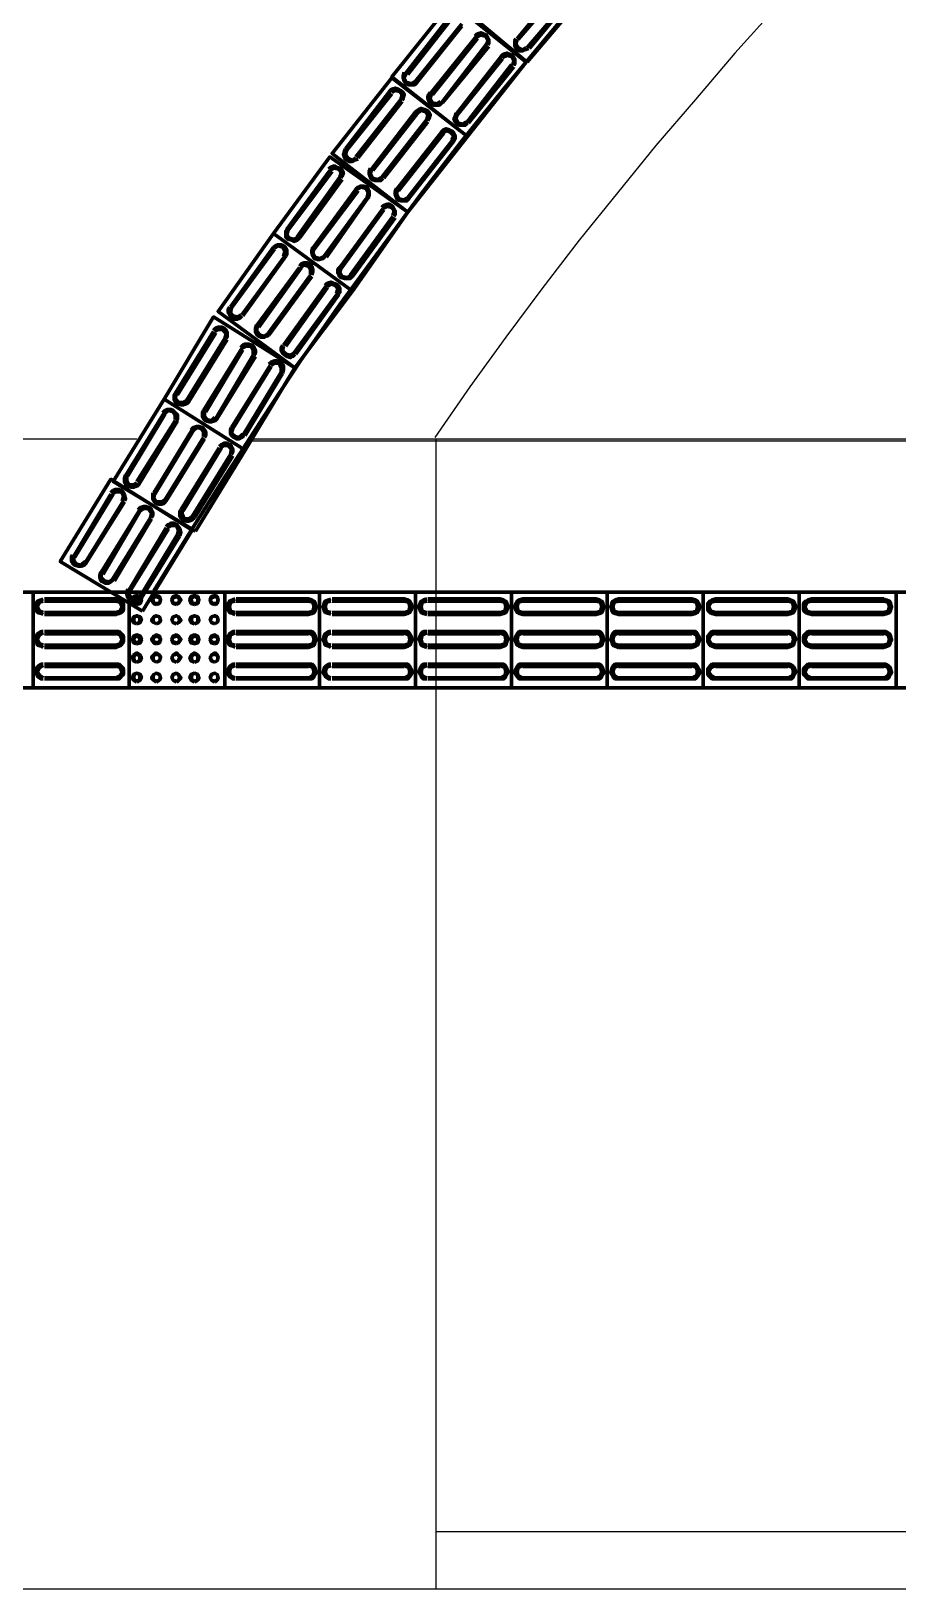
# Model space of a CAD drawing. Header units: millimetres. Extents: x 2273 to 2522, y 1034 to 1187.
# Drawn here: x 2279.082 to 2281.342, y 1102.912 to 1106.975 of the extents above; entities that cross this region are included whole.
import ezdxf

# ---------------------------------------------------------------- set-up
doc = ezdxf.new("R2010")
doc.units = ezdxf.units.MM
doc.layers.add('LAYER8', color=8, linetype='Continuous')
doc.layers.add('PAREDES', color=4, linetype='Continuous', lineweight=100)

# ---------------------------------------------------------------- blocks, each defined once
blk = doc.blocks.new('VBCX')
at = {"layer": 'PAREDES', "color": 160, "linetype": 'Continuous'}
for points in [[(66.5034, 142.1745), (66.5005, 142.1686), (66.5005, 142.1598), (66.5034, 142.1539), (66.5093, 142.148), (66.5181, 142.1451), (66.527, 142.1451), (66.5328, 142.148), (66.5387, 142.1539)], [(66.5064, 142.1716), (66.5064, 142.1598), (66.5123, 142.151), (66.524, 142.148), (66.5358, 142.1569)], [(66.577, 142.1304), (66.574, 142.1216), (66.574, 142.1157), (66.577, 142.1069), (66.5828, 142.1039), (66.5887, 142.101), (66.5975, 142.101), (66.6034, 142.1039), (66.6093, 142.1098)], [(66.5799, 142.1275), (66.577, 142.1157), (66.5858, 142.1069), (66.5975, 142.1039), (66.6064, 142.1098)], [(66.4005, 141.8275), (66.1475, 141.8275), (66.1475, 142.0775), (66.4005, 142.0775), (66.4005, 141.8275)], [(66.6505, 141.8275), (66.4005, 141.8275), (66.4005, 142.0775), (66.6505, 142.0775), (66.6505, 141.8275)], [(66.427, 142.0598), (66.4211, 142.0569), (66.4123, 142.0539), (66.4093, 142.048), (66.4064, 142.0392), (66.4093, 142.0304), (66.4123, 142.0245), (66.4211, 142.0216), (66.427, 142.0186)], [(66.427, 142.0539), (66.4181, 142.051), (66.4123, 142.0392), (66.4181, 142.0275), (66.427, 142.0245)], [(66.4299, 142.0598), (66.6181, 142.0598)], [(66.4299, 142.0539), (66.6181, 142.0539)], [(66.6152, 142.0186), (66.624, 142.0216), (66.6299, 142.0245), (66.6358, 142.0304), (66.6358, 142.0392), (66.6358, 142.048), (66.6299, 142.0539), (66.624, 142.0569), (66.6152, 142.0598)], [(66.6152, 142.0245), (66.627, 142.0275), (66.6328, 142.0392), (66.627, 142.051), (66.6152, 142.0539)], [(66.6475, 142.0863), (66.6446, 142.0775), (66.6446, 142.0716), (66.6475, 142.0627), (66.6534, 142.0569), (66.6623, 142.0539), (66.6711, 142.0569), (66.677, 142.0598), (66.6828, 142.0657)], [(66.6505, 142.0833), (66.6505, 142.0716), (66.6564, 142.0627), (66.6681, 142.0598), (66.6799, 142.0657)], [(67.1475, 141.8275), (66.9005, 141.8275), (66.9005, 142.0775), (67.1475, 142.0775), (67.1475, 141.8275)], [(66.927, 142.0598), (66.9211, 142.0569), (66.9123, 142.0539), (66.9093, 142.048), (66.9064, 142.0392), (66.9093, 142.0304), (66.9123, 142.0245), (66.9211, 142.0216), (66.927, 142.0186)], [(66.927, 142.0539), (66.9152, 142.051), (66.9123, 142.0392), (66.9152, 142.0275), (66.927, 142.0245)], [(66.9299, 142.0598), (67.1181, 142.0598)], [(66.9299, 142.0539), (67.1181, 142.0539)], [(67.1181, 142.0186), (67.127, 142.0216), (67.1328, 142.0245), (67.1358, 142.0304), (67.1387, 142.0392), (67.1358, 142.048), (67.1328, 142.0539), (67.127, 142.0569), (67.1181, 142.0598)], [(67.1181, 142.0245), (67.1299, 142.0275), (67.1328, 142.0392), (67.1299, 142.051), (67.1181, 142.0539)], [(67.3975, 141.8275), (67.1475, 141.8275), (67.1475, 142.0775), (67.3975, 142.0775), (67.3975, 141.8275)], [(67.177, 142.0598), (67.1711, 142.0569), (67.1623, 142.0539), (67.1593, 142.048), (67.1564, 142.0392), (67.1593, 142.0304), (67.1623, 142.0245), (67.1711, 142.0216), (67.177, 142.0186)], [(67.177, 142.0539), (67.1652, 142.051), (67.1623, 142.0392), (67.1652, 142.0275), (67.177, 142.0245)], [(67.1799, 142.0598), (67.3681, 142.0598)], [(67.1799, 142.0539), (67.3681, 142.0539)], [(67.3681, 142.0186), (67.377, 142.0216), (67.3828, 142.0245), (67.3858, 142.0304), (67.3887, 142.0392), (67.3858, 142.048), (67.3828, 142.0539), (67.377, 142.0569), (67.3681, 142.0598)], [(67.3681, 142.0245), (67.3799, 142.0275), (67.3828, 142.0392), (67.3799, 142.051), (67.3681, 142.0539)], [(67.6475, 141.8275), (67.3975, 141.8275), (67.3975, 142.0775), (67.6475, 142.0775), (67.6475, 141.8275)], [(67.427, 142.0598), (67.4181, 142.0569), (67.4123, 142.0539), (67.4093, 142.048), (67.4064, 142.0392), (67.4093, 142.0304), (67.4123, 142.0245), (67.4181, 142.0216), (67.427, 142.0186)], [(67.427, 142.0539), (67.4152, 142.051), (67.4123, 142.0392), (67.4152, 142.0275), (67.427, 142.0245)], [(67.4299, 142.0598), (67.6181, 142.0598)], [(67.4299, 142.0539), (67.6181, 142.0539)], [(67.6181, 142.0186), (67.627, 142.0216), (67.6328, 142.0245), (67.6358, 142.0304), (67.6387, 142.0392), (67.6358, 142.048), (67.6328, 142.0539), (67.627, 142.0569), (67.6181, 142.0598)], [(67.6181, 142.0245), (67.6299, 142.0275), (67.6328, 142.0392), (67.6299, 142.051), (67.6181, 142.0539)], [(67.8975, 141.8275), (67.6475, 141.8275), (67.6475, 142.0775), (67.8975, 142.0775), (67.8975, 141.8275)], [(67.677, 142.0598), (67.6681, 142.0569), (67.6623, 142.0539), (67.6593, 142.048), (67.6564, 142.0392), (67.6593, 142.0304), (67.6623, 142.0245), (67.6681, 142.0216), (67.677, 142.0186)], [(67.677, 142.0539), (67.6652, 142.051), (67.6623, 142.0392), (67.6652, 142.0275), (67.677, 142.0245)], [(67.677, 142.0598), (67.8681, 142.0598)], [(67.677, 142.0539), (67.8681, 142.0539)], [(67.8681, 142.0186), (67.877, 142.0216), (67.8828, 142.0245), (67.8858, 142.0304), (67.8887, 142.0392), (67.8858, 142.048), (67.8828, 142.0539), (67.877, 142.0569), (67.8681, 142.0598)], [(67.8681, 142.0245), (67.8799, 142.0275), (67.8828, 142.0392), (67.8799, 142.051), (67.8681, 142.0539)], [(68.1475, 141.8275), (67.8975, 141.8275), (67.8975, 142.0775), (68.1475, 142.0775), (68.1475, 141.8275)], [(67.927, 142.0598), (67.9181, 142.0569), (67.9123, 142.0539), (67.9093, 142.048), (67.9064, 142.0392), (67.9093, 142.0304), (67.9123, 142.0245), (67.9181, 142.0216), (67.927, 142.0186)], [(67.927, 142.0539), (67.9152, 142.051), (67.9123, 142.0392), (67.9152, 142.0275), (67.927, 142.0245)], [(67.927, 142.0598), (68.1181, 142.0598)], [(67.927, 142.0539), (68.1181, 142.0539)], [(68.1181, 142.0186), (68.127, 142.0216), (68.1328, 142.0245), (68.1358, 142.0304), (68.1387, 142.0392), (68.1358, 142.048), (68.1328, 142.0539), (68.127, 142.0569), (68.1181, 142.0598)], [(68.1181, 142.0245), (68.1299, 142.0275), (68.1328, 142.0392), (68.1299, 142.051), (68.1181, 142.0539)], [(68.3975, 141.8275), (68.1475, 141.8275), (68.1475, 142.0775), (68.3975, 142.0775), (68.3975, 141.8275)], [(68.1799, 142.0598), (68.1711, 142.0569), (68.1652, 142.0539), (68.1593, 142.048), (68.1593, 142.0392), (68.1593, 142.0304), (68.1652, 142.0245), (68.1711, 142.0216), (68.1799, 142.0186)], [(68.1799, 142.0539), (68.1681, 142.051), (68.1623, 142.0392), (68.1681, 142.0275), (68.1799, 142.0245)], [(68.1799, 142.0598), (68.3681, 142.0598)], [(68.1799, 142.0539), (68.3681, 142.0539)], [(68.3681, 142.0186), (68.377, 142.0216), (68.3828, 142.0245), (68.3858, 142.0304), (68.3887, 142.0392), (68.3858, 142.048), (68.3828, 142.0539), (68.374, 142.0569), (68.3681, 142.0598)], [(68.3681, 142.0245), (68.3799, 142.0275), (68.3828, 142.0392), (68.3799, 142.051), (68.3681, 142.0539)], [(68.6505, 141.8275), (68.3975, 141.8275), (68.3975, 142.0775), (68.6505, 142.0775), (68.6505, 141.8275)], [(68.4299, 142.0598), (68.4211, 142.0569), (68.4152, 142.0539), (68.4093, 142.048), (68.4093, 142.0392), (68.4093, 142.0304), (68.4152, 142.0245), (68.4211, 142.0216), (68.4299, 142.0186)], [(68.4299, 142.0539), (68.4181, 142.051), (68.4123, 142.0392), (68.4181, 142.0275), (68.4299, 142.0245)], [(68.4299, 142.0598), (68.6181, 142.0598)], [(68.4299, 142.0539), (68.6181, 142.0539)], [(68.6181, 142.0186), (68.627, 142.0216), (68.6328, 142.0245), (68.6358, 142.0304), (68.6387, 142.0392), (68.6358, 142.048), (68.6328, 142.0539), (68.624, 142.0569), (68.6181, 142.0598)], [(68.6181, 142.0245), (68.6299, 142.0275), (68.6328, 142.0392), (68.6299, 142.051), (68.6181, 142.0539)], [(68.9005, 141.8275), (68.6505, 141.8275), (68.6505, 142.0775), (68.9005, 142.0775), (68.9005, 141.8275)], [(66.6181, 142.0245), (66.4299, 142.0245)], [(66.6181, 142.0186), (66.4299, 142.0186)], [(67.1181, 142.0245), (66.9299, 142.0245)], [(67.1181, 142.0186), (66.9299, 142.0186)], [(67.3681, 142.0245), (67.1799, 142.0245)], [(67.3681, 142.0186), (67.1799, 142.0186)], [(67.6181, 142.0245), (67.4299, 142.0245)], [(67.6181, 142.0186), (67.4299, 142.0186)], [(67.8681, 142.0245), (67.677, 142.0245)], [(67.8681, 142.0186), (67.677, 142.0186)], [(68.1181, 142.0245), (67.927, 142.0245)], [(68.1181, 142.0186), (67.927, 142.0186)], [(68.3681, 142.0245), (68.1799, 142.0245)], [(68.3681, 142.0186), (68.1799, 142.0186)], [(68.6181, 142.0245), (68.4299, 142.0245)], [(68.6181, 142.0186), (68.4299, 142.0186)], [(66.427, 141.9745), (66.4211, 141.9745), (66.4123, 141.9686), (66.4093, 141.9627), (66.4064, 141.9539), (66.4093, 141.948), (66.4123, 141.9392), (66.4211, 141.9363), (66.427, 141.9333)], [(66.427, 141.9716), (66.4181, 141.9657), (66.4123, 141.9539), (66.4181, 141.9422), (66.427, 141.9392)], [(66.4299, 141.9745), (66.6181, 141.9745)], [(66.6152, 141.9333), (66.624, 141.9363), (66.6299, 141.9392), (66.6358, 141.948), (66.6358, 141.9539), (66.6358, 141.9627), (66.6299, 141.9686), (66.624, 141.9745), (66.6152, 141.9745)], [(66.6152, 141.9392), (66.627, 141.9422), (66.6328, 141.9539), (66.627, 141.9657), (66.6152, 141.9716)], [(66.927, 141.9745), (66.9211, 141.9745), (66.9123, 141.9686), (66.9093, 141.9627), (66.9064, 141.9539), (66.9093, 141.948), (66.9123, 141.9392), (66.9211, 141.9363), (66.927, 141.9333)], [(66.927, 141.9716), (66.9152, 141.9657), (66.9123, 141.9539), (66.9152, 141.9422), (66.927, 141.9392)], [(66.9299, 141.9745), (67.1181, 141.9745)], [(67.1181, 141.9333), (67.127, 141.9363), (67.1328, 141.9392), (67.1358, 141.948), (67.1387, 141.9539), (67.1358, 141.9627), (67.1328, 141.9686), (67.127, 141.9745), (67.1181, 141.9745)], [(67.1181, 141.9392), (67.1299, 141.9422), (67.1328, 141.9539), (67.1299, 141.9657), (67.1181, 141.9716)], [(67.177, 141.9745), (67.1711, 141.9745), (67.1623, 141.9686), (67.1593, 141.9627), (67.1564, 141.9539), (67.1593, 141.948), (67.1623, 141.9392), (67.1711, 141.9363), (67.177, 141.9333)], [(67.177, 141.9716), (67.1652, 141.9657), (67.1623, 141.9539), (67.1652, 141.9422), (67.177, 141.9392)], [(67.1799, 141.9745), (67.3681, 141.9745)], [(67.3681, 141.9333), (67.377, 141.9363), (67.3828, 141.9392), (67.3858, 141.948), (67.3887, 141.9539), (67.3858, 141.9627), (67.3828, 141.9686), (67.377, 141.9745), (67.3681, 141.9745)], [(67.3681, 141.9392), (67.3799, 141.9422), (67.3828, 141.9539), (67.3799, 141.9657), (67.3681, 141.9716)], [(67.427, 141.9745), (67.4181, 141.9745), (67.4123, 141.9686), (67.4093, 141.9627), (67.4064, 141.9539), (67.4093, 141.948), (67.4123, 141.9392), (67.4181, 141.9363), (67.427, 141.9333)], [(67.427, 141.9716), (67.4152, 141.9657), (67.4123, 141.9539), (67.4152, 141.9422), (67.427, 141.9392)], [(67.4299, 141.9745), (67.6181, 141.9745)], [(67.6181, 141.9333), (67.627, 141.9363), (67.6328, 141.9392), (67.6358, 141.948), (67.6387, 141.9539), (67.6358, 141.9627), (67.6328, 141.9686), (67.627, 141.9745), (67.6181, 141.9745)], [(67.6181, 141.9392), (67.6299, 141.9422), (67.6328, 141.9539), (67.6299, 141.9657), (67.6181, 141.9716)], [(67.677, 141.9745), (67.6681, 141.9745), (67.6623, 141.9686), (67.6593, 141.9627), (67.6564, 141.9539), (67.6593, 141.948), (67.6623, 141.9392), (67.6681, 141.9363), (67.677, 141.9333)], [(67.677, 141.9716), (67.6652, 141.9657), (67.6623, 141.9539), (67.6652, 141.9422), (67.677, 141.9392)], [(67.677, 141.9745), (67.8681, 141.9745)], [(67.8681, 141.9333), (67.877, 141.9363), (67.8828, 141.9392), (67.8858, 141.948), (67.8887, 141.9539), (67.8858, 141.9627), (67.8828, 141.9686), (67.877, 141.9745), (67.8681, 141.9745)], [(67.8681, 141.9392), (67.8799, 141.9422), (67.8828, 141.9539), (67.8799, 141.9657), (67.8681, 141.9716)], [(67.927, 141.9745), (67.9181, 141.9745), (67.9123, 141.9686), (67.9093, 141.9627), (67.9064, 141.9539), (67.9093, 141.948), (67.9123, 141.9392), (67.9181, 141.9363), (67.927, 141.9333)], [(67.927, 141.9716), (67.9152, 141.9657), (67.9123, 141.9539), (67.9152, 141.9422), (67.927, 141.9392)], [(67.927, 141.9745), (68.1181, 141.9745)], [(68.1181, 141.9333), (68.127, 141.9363), (68.1328, 141.9392), (68.1358, 141.948), (68.1387, 141.9539), (68.1358, 141.9627), (68.1328, 141.9686), (68.127, 141.9745), (68.1181, 141.9745)], [(68.1181, 141.9392), (68.1299, 141.9422), (68.1328, 141.9539), (68.1299, 141.9657), (68.1181, 141.9716)], [(68.1799, 141.9745), (68.1711, 141.9745), (68.1652, 141.9686), (68.1593, 141.9627), (68.1593, 141.9539), (68.1593, 141.948), (68.1652, 141.9392), (68.1711, 141.9363), (68.1799, 141.9333)], [(68.1799, 141.9716), (68.1681, 141.9657), (68.1623, 141.9539), (68.1681, 141.9422), (68.1799, 141.9392)], [(68.1799, 141.9745), (68.3681, 141.9745)], [(68.3681, 141.9333), (68.377, 141.9363), (68.3828, 141.9392), (68.3858, 141.948), (68.3887, 141.9539), (68.3858, 141.9627), (68.3828, 141.9686), (68.374, 141.9745), (68.3681, 141.9745)], [(68.3681, 141.9392), (68.3799, 141.9422), (68.3828, 141.9539), (68.3799, 141.9657), (68.3681, 141.9716)], [(68.4299, 141.9745), (68.4211, 141.9745), (68.4152, 141.9686), (68.4093, 141.9627), (68.4093, 141.9539), (68.4093, 141.948), (68.4152, 141.9392), (68.4211, 141.9363), (68.4299, 141.9333)], [(68.4299, 141.9716), (68.4181, 141.9657), (68.4123, 141.9539), (68.4181, 141.9422), (68.4299, 141.9392)], [(68.4299, 141.9745), (68.6181, 141.9745)], [(68.6181, 141.9333), (68.627, 141.9363), (68.6328, 141.9392), (68.6358, 141.948), (68.6387, 141.9539), (68.6358, 141.9627), (68.6328, 141.9686), (68.624, 141.9745), (68.6181, 141.9745)], [(68.6181, 141.9392), (68.6299, 141.9422), (68.6328, 141.9539), (68.6299, 141.9657), (68.6181, 141.9716)], [(66.4299, 141.9686), (66.6181, 141.9686)], [(66.6181, 141.9392), (66.4299, 141.9392)], [(66.6181, 141.9333), (66.4299, 141.9333)], [(66.9299, 141.9686), (67.1181, 141.9686)], [(67.1181, 141.9392), (66.9299, 141.9392)], [(67.1181, 141.9333), (66.9299, 141.9333)], [(67.1799, 141.9686), (67.3681, 141.9686)], [(67.3681, 141.9392), (67.1799, 141.9392)], [(67.3681, 141.9333), (67.1799, 141.9333)], [(67.4299, 141.9686), (67.6181, 141.9686)], [(67.6181, 141.9392), (67.4299, 141.9392)], [(67.6181, 141.9333), (67.4299, 141.9333)], [(67.677, 141.9686), (67.8681, 141.9686)], [(67.8681, 141.9392), (67.677, 141.9392)], [(67.8681, 141.9333), (67.677, 141.9333)], [(67.927, 141.9686), (68.1181, 141.9686)], [(68.1181, 141.9392), (67.927, 141.9392)], [(68.1181, 141.9333), (67.927, 141.9333)], [(68.1799, 141.9686), (68.3681, 141.9686)], [(68.3681, 141.9392), (68.1799, 141.9392)], [(68.3681, 141.9333), (68.1799, 141.9333)], [(68.4299, 141.9686), (68.6181, 141.9686)], [(68.6181, 141.9392), (68.4299, 141.9392)], [(68.6181, 141.9333), (68.4299, 141.9333)], [(66.427, 141.8892), (66.4211, 141.8892), (66.4123, 141.8833), (66.4093, 141.8775), (66.4064, 141.8686), (66.4093, 141.8627), (66.4123, 141.8569), (66.4211, 141.851), (66.427, 141.851)], [(66.4299, 141.8892), (66.6181, 141.8892)], [(66.6152, 141.851), (66.624, 141.851), (66.6299, 141.8569), (66.6358, 141.8627), (66.6358, 141.8686), (66.6358, 141.8775), (66.6299, 141.8833), (66.624, 141.8892), (66.6152, 141.8892)], [(66.927, 141.8892), (66.9211, 141.8892), (66.9123, 141.8833), (66.9093, 141.8775), (66.9064, 141.8686), (66.9093, 141.8627), (66.9123, 141.8569), (66.9211, 141.851), (66.927, 141.851)], [(66.9299, 141.8892), (67.1181, 141.8892)], [(67.1181, 141.851), (67.127, 141.851), (67.1328, 141.8569), (67.1358, 141.8627), (67.1387, 141.8686), (67.1358, 141.8775), (67.1328, 141.8833), (67.127, 141.8892), (67.1181, 141.8892)], [(67.177, 141.8892), (67.1711, 141.8892), (67.1623, 141.8833), (67.1593, 141.8775), (67.1564, 141.8686), (67.1593, 141.8627), (67.1623, 141.8569), (67.1711, 141.851), (67.177, 141.851)], [(67.1799, 141.8892), (67.3681, 141.8892)], [(67.3681, 141.851), (67.377, 141.851), (67.3828, 141.8569), (67.3858, 141.8627), (67.3887, 141.8686), (67.3858, 141.8775), (67.3828, 141.8833), (67.377, 141.8892), (67.3681, 141.8892)], [(67.427, 141.8892), (67.4181, 141.8892), (67.4123, 141.8833), (67.4093, 141.8775), (67.4064, 141.8686), (67.4093, 141.8627), (67.4123, 141.8569), (67.4181, 141.851), (67.427, 141.851)], [(67.4299, 141.8892), (67.6181, 141.8892)], [(67.6181, 141.851), (67.627, 141.851), (67.6328, 141.8569), (67.6358, 141.8627), (67.6387, 141.8686), (67.6358, 141.8775), (67.6328, 141.8833), (67.627, 141.8892), (67.6181, 141.8892)], [(67.677, 141.8892), (67.6681, 141.8892), (67.6623, 141.8833), (67.6593, 141.8775), (67.6564, 141.8686), (67.6593, 141.8627), (67.6623, 141.8569), (67.6681, 141.851), (67.677, 141.851)], [(67.677, 141.8892), (67.8681, 141.8892)], [(67.8681, 141.851), (67.877, 141.851), (67.8828, 141.8569), (67.8858, 141.8627), (67.8887, 141.8686), (67.8858, 141.8775), (67.8828, 141.8833), (67.877, 141.8892), (67.8681, 141.8892)], [(67.927, 141.8892), (67.9181, 141.8892), (67.9123, 141.8833), (67.9093, 141.8775), (67.9064, 141.8686), (67.9093, 141.8627), (67.9123, 141.8569), (67.9181, 141.851), (67.927, 141.851)], [(67.927, 141.8892), (68.1181, 141.8892)], [(68.1181, 141.851), (68.127, 141.851), (68.1328, 141.8569), (68.1358, 141.8627), (68.1387, 141.8686), (68.1358, 141.8775), (68.1328, 141.8833), (68.127, 141.8892), (68.1181, 141.8892)], [(68.1799, 141.8892), (68.1711, 141.8892), (68.1652, 141.8833), (68.1593, 141.8775), (68.1593, 141.8686), (68.1593, 141.8627), (68.1652, 141.8569), (68.1711, 141.851), (68.1799, 141.851)], [(68.1799, 141.8892), (68.3681, 141.8892)], [(68.3681, 141.851), (68.377, 141.851), (68.3828, 141.8569), (68.3858, 141.8627), (68.3887, 141.8686), (68.3858, 141.8775), (68.3828, 141.8833), (68.374, 141.8892), (68.3681, 141.8892)], [(68.4299, 141.8892), (68.4211, 141.8892), (68.4152, 141.8833), (68.4093, 141.8775), (68.4093, 141.8686), (68.4093, 141.8627), (68.4152, 141.8569), (68.4211, 141.851), (68.4299, 141.851)], [(68.4299, 141.8892), (68.6181, 141.8892)], [(68.6181, 141.851), (68.627, 141.851), (68.6328, 141.8569), (68.6358, 141.8627), (68.6387, 141.8686), (68.6358, 141.8775), (68.6328, 141.8833), (68.624, 141.8892), (68.6181, 141.8892)], [(66.427, 141.8863), (66.4181, 141.8804), (66.4123, 141.8686), (66.4181, 141.8598), (66.427, 141.8539)], [(66.4299, 141.8833), (66.6181, 141.8833)], [(66.6181, 141.8539), (66.4299, 141.8539)], [(66.6181, 141.851), (66.4299, 141.851)], [(66.6152, 141.8539), (66.627, 141.8598), (66.6328, 141.8686), (66.627, 141.8804), (66.6152, 141.8863)], [(66.927, 141.8863), (66.9152, 141.8804), (66.9123, 141.8686), (66.9152, 141.8598), (66.927, 141.8539)], [(66.9299, 141.8833), (67.1181, 141.8833)], [(67.1181, 141.8539), (66.9299, 141.8539)], [(67.1181, 141.851), (66.9299, 141.851)], [(67.1181, 141.8539), (67.1299, 141.8598), (67.1328, 141.8686), (67.1299, 141.8804), (67.1181, 141.8863)], [(67.177, 141.8863), (67.1652, 141.8804), (67.1623, 141.8686), (67.1652, 141.8598), (67.177, 141.8539)], [(67.1799, 141.8833), (67.3681, 141.8833)], [(67.3681, 141.8539), (67.1799, 141.8539)], [(67.3681, 141.851), (67.1799, 141.851)], [(67.3681, 141.8539), (67.3799, 141.8598), (67.3828, 141.8686), (67.3799, 141.8804), (67.3681, 141.8863)], [(67.427, 141.8863), (67.4152, 141.8804), (67.4123, 141.8686), (67.4152, 141.8598), (67.427, 141.8539)], [(67.4299, 141.8833), (67.6181, 141.8833)], [(67.6181, 141.8539), (67.4299, 141.8539)], [(67.6181, 141.851), (67.4299, 141.851)], [(67.6181, 141.8539), (67.6299, 141.8598), (67.6328, 141.8686), (67.6299, 141.8804), (67.6181, 141.8863)], [(67.677, 141.8863), (67.6652, 141.8804), (67.6623, 141.8686), (67.6652, 141.8598), (67.677, 141.8539)], [(67.677, 141.8833), (67.8681, 141.8833)], [(67.8681, 141.8539), (67.677, 141.8539)], [(67.8681, 141.851), (67.677, 141.851)], [(67.8681, 141.8539), (67.8799, 141.8598), (67.8828, 141.8686), (67.8799, 141.8804), (67.8681, 141.8863)], [(67.927, 141.8863), (67.9152, 141.8804), (67.9123, 141.8686), (67.9152, 141.8598), (67.927, 141.8539)], [(67.927, 141.8833), (68.1181, 141.8833)], [(68.1181, 141.8539), (67.927, 141.8539)], [(68.1181, 141.851), (67.927, 141.851)], [(68.1181, 141.8539), (68.1299, 141.8598), (68.1328, 141.8686), (68.1299, 141.8804), (68.1181, 141.8863)], [(68.1799, 141.8863), (68.1681, 141.8804), (68.1623, 141.8686), (68.1681, 141.8598), (68.1799, 141.8539)], [(68.1799, 141.8833), (68.3681, 141.8833)], [(68.3681, 141.8539), (68.1799, 141.8539)], [(68.3681, 141.851), (68.1799, 141.851)], [(68.3681, 141.8539), (68.3799, 141.8598), (68.3828, 141.8686), (68.3799, 141.8804), (68.3681, 141.8863)], [(68.4299, 141.8863), (68.4181, 141.8804), (68.4123, 141.8686), (68.4181, 141.8598), (68.4299, 141.8539)], [(68.4299, 141.8833), (68.6181, 141.8833)], [(68.6181, 141.8539), (68.4299, 141.8539)], [(68.6181, 141.851), (68.4299, 141.851)], [(68.6181, 141.8539), (68.6299, 141.8598), (68.6328, 141.8686), (68.6299, 141.8804), (68.6181, 141.8863)]]:
    blk.add_lwpolyline(points, dxfattribs=at)
at = {"layer": 'PAREDES', "color": 30, "linetype": 'Continuous'}
for points in [[(66.9005, 142.0775), (66.6505, 142.0775), (66.6505, 141.8275), (66.9005, 141.8275), (66.9005, 142.0775)], [(66.6711, 142.0451), (66.6799, 142.048), (66.6828, 142.0569), (66.6799, 142.0657), (66.6711, 142.0686), (66.6623, 142.0657), (66.6593, 142.0569), (66.6623, 142.048), (66.6711, 142.0451)], [(66.6711, 142.048), (66.677, 142.048), (66.6799, 142.0569), (66.677, 142.0627), (66.6711, 142.0657), (66.6652, 142.0627), (66.6623, 142.0569), (66.6652, 142.048), (66.6711, 142.048)], [(66.7211, 142.0451), (66.7299, 142.048), (66.7328, 142.0569), (66.7299, 142.0657), (66.7211, 142.0686), (66.7152, 142.0657), (66.7093, 142.0569), (66.7152, 142.048), (66.7211, 142.0451)], [(66.7211, 142.048), (66.7299, 142.048), (66.7328, 142.0569), (66.7299, 142.0627), (66.7211, 142.0657), (66.7152, 142.0627), (66.7123, 142.0569), (66.7152, 142.048), (66.7211, 142.048)], [(66.774, 142.0451), (66.7799, 142.048), (66.7858, 142.0569), (66.7799, 142.0657), (66.774, 142.0686), (66.7652, 142.0657), (66.7623, 142.0569), (66.7652, 142.048), (66.774, 142.0451)], [(66.774, 142.048), (66.7799, 142.048), (66.7828, 142.0569), (66.7799, 142.0627), (66.774, 142.0657), (66.7652, 142.0627), (66.7623, 142.0569), (66.7652, 142.048), (66.774, 142.048)], [(66.8211, 142.0451), (66.8299, 142.048), (66.8328, 142.0569), (66.8299, 142.0657), (66.8211, 142.0686), (66.8123, 142.0657), (66.8093, 142.0569), (66.8123, 142.048), (66.8211, 142.0451)], [(66.8211, 142.048), (66.8299, 142.048), (66.8299, 142.0569), (66.8299, 142.0627), (66.8211, 142.0657), (66.8152, 142.0627), (66.8123, 142.0569), (66.8152, 142.048), (66.8211, 142.048)], [(66.874, 142.0451), (66.8799, 142.048), (66.8828, 142.0569), (66.8799, 142.0657), (66.874, 142.0686), (66.8652, 142.0657), (66.8623, 142.0569), (66.8652, 142.048), (66.874, 142.0451)], [(66.874, 142.048), (66.8799, 142.048), (66.8828, 142.0569), (66.8799, 142.0627), (66.874, 142.0657), (66.8652, 142.0627), (66.8623, 142.0569), (66.8652, 142.048), (66.874, 142.048)], [(66.6711, 141.9951), (66.6799, 141.998), (66.6828, 142.0039), (66.6799, 142.0127), (66.6711, 142.0157), (66.6623, 142.0127), (66.6593, 142.0039), (66.6623, 141.998), (66.6711, 141.9951)], [(66.6711, 141.9951), (66.677, 141.998), (66.6799, 142.0039), (66.677, 142.0127), (66.6711, 142.0157), (66.6652, 142.0127), (66.6623, 142.0039), (66.6652, 141.998), (66.6711, 141.9951)], [(66.7211, 141.9951), (66.7299, 141.998), (66.7328, 142.0039), (66.7299, 142.0127), (66.7211, 142.0157), (66.7152, 142.0127), (66.7093, 142.0039), (66.7152, 141.998), (66.7211, 141.9951)], [(66.7211, 141.9951), (66.7299, 141.998), (66.7328, 142.0039), (66.7299, 142.0127), (66.7211, 142.0157), (66.7152, 142.0127), (66.7123, 142.0039), (66.7152, 141.998), (66.7211, 141.9951)], [(66.774, 141.9951), (66.7799, 141.998), (66.7828, 142.0039), (66.7799, 142.0127), (66.774, 142.0157), (66.7652, 142.0127), (66.7623, 142.0039), (66.7652, 141.998), (66.774, 141.9951)], [(66.774, 141.9951), (66.7799, 141.998), (66.7858, 142.0039), (66.7799, 142.0127), (66.774, 142.0157), (66.7652, 142.0127), (66.7623, 142.0039), (66.7652, 141.998), (66.774, 141.9951)], [(66.8211, 141.9951), (66.8299, 141.998), (66.8328, 142.0039), (66.8299, 142.0127), (66.8211, 142.0157), (66.8123, 142.0127), (66.8093, 142.0039), (66.8123, 141.998), (66.8211, 141.9951)], [(66.8211, 141.9951), (66.8299, 141.998), (66.8299, 142.0039), (66.8299, 142.0127), (66.8211, 142.0157), (66.8152, 142.0127), (66.8123, 142.0039), (66.8152, 141.998), (66.8211, 141.9951)], [(66.874, 141.9951), (66.8799, 141.998), (66.8828, 142.0039), (66.8799, 142.0127), (66.874, 142.0157), (66.8652, 142.0127), (66.8623, 142.0039), (66.8652, 141.998), (66.874, 141.9951)], [(66.874, 141.9951), (66.8799, 141.998), (66.8828, 142.0039), (66.8799, 142.0127), (66.874, 142.0157), (66.8652, 142.0127), (66.8623, 142.0039), (66.8652, 141.998), (66.874, 141.9951)], [(66.6711, 141.9422), (66.6799, 141.9451), (66.6828, 141.9539), (66.6799, 141.9627), (66.6711, 141.9657), (66.6623, 141.9627), (66.6593, 141.9539), (66.6623, 141.9451), (66.6711, 141.9422)], [(66.6711, 141.9451), (66.677, 141.948), (66.6799, 141.9539), (66.677, 141.9598), (66.6711, 141.9627), (66.6652, 141.9598), (66.6623, 141.9539), (66.6652, 141.948), (66.6711, 141.9451)], [(66.7211, 141.9422), (66.7299, 141.9451), (66.7328, 141.9539), (66.7299, 141.9627), (66.7211, 141.9657), (66.7152, 141.9627), (66.7093, 141.9539), (66.7152, 141.9451), (66.7211, 141.9422)], [(66.7211, 141.9451), (66.7299, 141.948), (66.7328, 141.9539), (66.7299, 141.9598), (66.7211, 141.9627), (66.7152, 141.9598), (66.7123, 141.9539), (66.7152, 141.948), (66.7211, 141.9451)], [(66.774, 141.9422), (66.7799, 141.9451), (66.7858, 141.9539), (66.7799, 141.9627), (66.774, 141.9657), (66.7652, 141.9627), (66.7623, 141.9539), (66.7652, 141.9451), (66.774, 141.9422)], [(66.774, 141.9451), (66.7799, 141.948), (66.7828, 141.9539), (66.7799, 141.9598), (66.774, 141.9627), (66.7652, 141.9598), (66.7623, 141.9539), (66.7652, 141.948), (66.774, 141.9451)], [(66.8211, 141.9422), (66.8299, 141.9451), (66.8328, 141.9539), (66.8299, 141.9627), (66.8211, 141.9657), (66.8123, 141.9627), (66.8093, 141.9539), (66.8123, 141.9451), (66.8211, 141.9422)], [(66.8211, 141.9451), (66.8299, 141.948), (66.8299, 141.9539), (66.8299, 141.9598), (66.8211, 141.9627), (66.8152, 141.9598), (66.8123, 141.9539), (66.8152, 141.948), (66.8211, 141.9451)], [(66.874, 141.9422), (66.8799, 141.9451), (66.8828, 141.9539), (66.8799, 141.9627), (66.874, 141.9657), (66.8652, 141.9627), (66.8623, 141.9539), (66.8652, 141.9451), (66.874, 141.9422)], [(66.874, 141.9451), (66.8799, 141.948), (66.8828, 141.9539), (66.8799, 141.9598), (66.874, 141.9627), (66.8652, 141.9598), (66.8623, 141.9539), (66.8652, 141.948), (66.874, 141.9451)], [(66.6711, 141.8951), (66.6799, 141.898), (66.6828, 141.9069), (66.6799, 141.9127), (66.6711, 141.9186), (66.6623, 141.9127), (66.6593, 141.9069), (66.6623, 141.898), (66.6711, 141.8951)], [(66.6711, 141.8951), (66.677, 141.898), (66.6799, 141.9069), (66.677, 141.9127), (66.6711, 141.9157), (66.6652, 141.9127), (66.6623, 141.9069), (66.6652, 141.898), (66.6711, 141.8951)], [(66.7211, 141.8951), (66.7299, 141.898), (66.7328, 141.9069), (66.7299, 141.9127), (66.7211, 141.9186), (66.7152, 141.9127), (66.7093, 141.9069), (66.7152, 141.898), (66.7211, 141.8951)], [(66.7211, 141.8951), (66.7299, 141.898), (66.7328, 141.9069), (66.7299, 141.9127), (66.7211, 141.9157), (66.7152, 141.9127), (66.7123, 141.9069), (66.7152, 141.898), (66.7211, 141.8951)], [(66.774, 141.8951), (66.7799, 141.898), (66.7858, 141.9069), (66.7799, 141.9127), (66.774, 141.9186), (66.7652, 141.9127), (66.7623, 141.9069), (66.7652, 141.898), (66.774, 141.8951)], [(66.774, 141.8951), (66.7799, 141.898), (66.7828, 141.9069), (66.7799, 141.9127), (66.774, 141.9157), (66.7652, 141.9127), (66.7623, 141.9069), (66.7652, 141.898), (66.774, 141.8951)], [(66.8211, 141.8951), (66.8299, 141.898), (66.8328, 141.9069), (66.8299, 141.9127), (66.8211, 141.9186), (66.8123, 141.9127), (66.8093, 141.9069), (66.8123, 141.898), (66.8211, 141.8951)], [(66.8211, 141.8951), (66.8299, 141.898), (66.8299, 141.9069), (66.8299, 141.9127), (66.8211, 141.9157), (66.8152, 141.9127), (66.8123, 141.9069), (66.8152, 141.898), (66.8211, 141.8951)], [(66.874, 141.8951), (66.8799, 141.898), (66.8828, 141.9069), (66.8799, 141.9127), (66.874, 141.9186), (66.8652, 141.9127), (66.8623, 141.9069), (66.8652, 141.898), (66.874, 141.8951)], [(66.874, 141.8951), (66.8799, 141.898), (66.8828, 141.9069), (66.8799, 141.9127), (66.874, 141.9157), (66.8652, 141.9127), (66.8623, 141.9069), (66.8652, 141.898), (66.874, 141.8951)], [(66.6711, 141.8422), (66.6799, 141.848), (66.6828, 141.8539), (66.6799, 141.8627), (66.6711, 141.8657), (66.6623, 141.8627), (66.6593, 141.8539), (66.6623, 141.848), (66.6711, 141.8422)], [(66.6711, 141.8451), (66.677, 141.848), (66.6799, 141.8539), (66.677, 141.8627), (66.6711, 141.8657), (66.6652, 141.8627), (66.6623, 141.8539), (66.6652, 141.848), (66.6711, 141.8451)], [(66.7211, 141.8422), (66.7299, 141.848), (66.7328, 141.8539), (66.7299, 141.8627), (66.7211, 141.8657), (66.7152, 141.8627), (66.7093, 141.8539), (66.7152, 141.848), (66.7211, 141.8422)], [(66.7211, 141.8451), (66.7299, 141.848), (66.7328, 141.8539), (66.7299, 141.8627), (66.7211, 141.8657), (66.7152, 141.8627), (66.7123, 141.8539), (66.7152, 141.848), (66.7211, 141.8451)], [(66.774, 141.8451), (66.7799, 141.848), (66.7828, 141.8539), (66.7799, 141.8627), (66.774, 141.8657), (66.7652, 141.8627), (66.7623, 141.8539), (66.7652, 141.848), (66.774, 141.8451)], [(66.774, 141.8422), (66.7799, 141.848), (66.7858, 141.8539), (66.7799, 141.8627), (66.774, 141.8657), (66.7652, 141.8627), (66.7623, 141.8539), (66.7652, 141.848), (66.774, 141.8422)], [(66.8211, 141.8422), (66.8299, 141.848), (66.8328, 141.8539), (66.8299, 141.8627), (66.8211, 141.8657), (66.8123, 141.8627), (66.8093, 141.8539), (66.8123, 141.848), (66.8211, 141.8422)], [(66.8211, 141.8451), (66.8299, 141.848), (66.8299, 141.8539), (66.8299, 141.8627), (66.8211, 141.8657), (66.8152, 141.8627), (66.8123, 141.8539), (66.8152, 141.848), (66.8211, 141.8451)], [(66.874, 141.8451), (66.8799, 141.848), (66.8828, 141.8539), (66.8799, 141.8627), (66.874, 141.8657), (66.8652, 141.8627), (66.8623, 141.8539), (66.8652, 141.848), (66.874, 141.8451)], [(66.874, 141.8422), (66.8799, 141.848), (66.8828, 141.8539), (66.8799, 141.8627), (66.874, 141.8657), (66.8652, 141.8627), (66.8623, 141.8539), (66.8652, 141.848), (66.874, 141.8422)], [(66.9005, 141.8275), (66.6505, 141.8275)]]:
    blk.add_lwpolyline(points, dxfattribs=at)
blk = doc.blocks.new('KJIUY')
at = {"layer": 'PAREDES', "color": 0, "linetype": 'Continuous'}
blk.add_lwpolyline([(67.8505, 143.6569), (67.7387, 143.5245), (67.627, 143.3892), (67.5152, 143.251), (67.4093, 143.1127), (67.3034, 142.9686), (67.2005, 142.8275), (67.0975, 142.6804), (67.0005, 142.5333), (66.9034, 142.3833), (66.8093, 142.2333), (66.7152, 142.0804)], dxfattribs=at)
at = {"layer": 'PAREDES', "color": 160, "linetype": 'Continuous'}
for points in [[(67.6887, 143.4598), (67.8505, 143.651), (67.6593, 143.8098), (67.4975, 143.6186), (67.6887, 143.4598)], [(67.7828, 143.6657), (67.6623, 143.5216)], [(67.7887, 143.6627), (67.6652, 143.5186)], [(67.6887, 143.498), (67.8123, 143.6422)], [(67.6946, 143.4951), (67.8152, 143.6422)], [(67.5328, 143.2657), (67.6858, 143.4598), (67.4917, 143.6157), (67.3358, 143.4216), (67.5328, 143.2657)], [(67.4887, 143.5804), (67.3711, 143.4304)], [(67.4946, 143.5775), (67.377, 143.4275)], [(67.3975, 143.4098), (67.5181, 143.5598)], [(67.4005, 143.4069), (67.5181, 143.5539)], [(67.5564, 143.5275), (67.4358, 143.3775)], [(67.5593, 143.5216), (67.4417, 143.3745)], [(67.5858, 143.5039), (67.5887, 143.5098), (67.5887, 143.5186), (67.5858, 143.5245), (67.5828, 143.5304), (67.574, 143.5333), (67.5681, 143.5363), (67.5593, 143.5333), (67.5534, 143.5275)], [(67.5828, 143.5039), (67.5858, 143.5157), (67.5799, 143.5275), (67.5681, 143.5304), (67.5564, 143.5245)], [(67.6593, 143.5216), (67.6564, 143.5157), (67.6564, 143.5069), (67.6564, 143.501), (67.6623, 143.4922), (67.6681, 143.4892), (67.677, 143.4892), (67.6828, 143.4922), (67.6917, 143.4951)], [(67.6623, 143.5186), (67.6593, 143.5069), (67.6652, 143.498), (67.677, 143.4922), (67.6858, 143.498)], [(67.4652, 143.3539), (67.5828, 143.5069)], [(67.4681, 143.3539), (67.5887, 143.501)], [(67.6211, 143.4745), (67.5034, 143.3245)], [(67.6534, 143.451), (67.6564, 143.4569), (67.6564, 143.4657), (67.6534, 143.4716), (67.6505, 143.4775), (67.6417, 143.4804), (67.6358, 143.4833), (67.627, 143.4804), (67.6211, 143.4745)], [(67.6505, 143.451), (67.6534, 143.4627), (67.6475, 143.4745), (67.6358, 143.4775), (67.624, 143.4716)], [(67.3681, 143.4333), (67.3652, 143.4245), (67.3652, 143.4186), (67.3681, 143.4098), (67.3711, 143.4039), (67.3799, 143.401), (67.3858, 143.401), (67.3946, 143.401), (67.4005, 143.4069)], [(67.624, 143.4686), (67.5064, 143.3216)], [(67.5299, 143.301), (67.6475, 143.4539)], [(67.5358, 143.301), (67.6534, 143.448)], [(67.377, 143.0686), (67.5328, 143.2657), (67.3358, 143.4186), (67.1799, 143.2216), (67.377, 143.0686)], [(67.3623, 143.3598), (67.3652, 143.3657), (67.3681, 143.3745), (67.3652, 143.3804), (67.3593, 143.3863), (67.3534, 143.3892), (67.3446, 143.3922), (67.3358, 143.3892), (67.3299, 143.3833)], [(67.374, 143.4304), (67.3681, 143.4186), (67.374, 143.4069), (67.3858, 143.4039), (67.3975, 143.4098)], [(67.3299, 143.3833), (67.2152, 143.2333)], [(67.3358, 143.3775), (67.2181, 143.2304)], [(67.2417, 143.2127), (67.3593, 143.3627)], [(67.2475, 143.2098), (67.3623, 143.3569)], [(67.3593, 143.3627), (67.3623, 143.3745), (67.3564, 143.3833), (67.3446, 143.3863), (67.3358, 143.3804)], [(67.4358, 143.3804), (67.4299, 143.3716), (67.4299, 143.3657), (67.4328, 143.3569), (67.4387, 143.351), (67.4446, 143.348), (67.4534, 143.348), (67.4593, 143.348), (67.4652, 143.3539)], [(67.4387, 143.3775), (67.4358, 143.3657), (67.4417, 143.3539), (67.4534, 143.351), (67.4623, 143.3569)], [(67.3975, 143.3304), (67.2828, 143.1804)], [(67.4034, 143.3275), (67.2858, 143.1775)], [(67.4299, 143.3069), (67.4328, 143.3127), (67.4358, 143.3216), (67.4328, 143.3275), (67.427, 143.3333), (67.4211, 143.3363), (67.4123, 143.3392), (67.4064, 143.3363), (67.3975, 143.3304)], [(67.427, 143.3098), (67.4299, 143.3216), (67.424, 143.3304), (67.4123, 143.3333), (67.4034, 143.3275)], [(67.5034, 143.3275), (67.5005, 143.3186), (67.4975, 143.3127), (67.5005, 143.3039), (67.5064, 143.298), (67.5123, 143.2951), (67.5211, 143.2951), (67.527, 143.2951), (67.5328, 143.301)], [(67.5064, 143.3245), (67.5034, 143.3127), (67.5093, 143.301), (67.5211, 143.298), (67.5299, 143.3039)], [(67.3093, 143.1598), (67.427, 143.3098)], [(67.3152, 143.1569), (67.4299, 143.3039)], [(67.4652, 143.2775), (67.3475, 143.1275)], [(67.4711, 143.2745), (67.3534, 143.1245)], [(67.4975, 143.2539), (67.5005, 143.2598), (67.5005, 143.2686), (67.4975, 143.2745), (67.4917, 143.2804), (67.4858, 143.2833), (67.477, 143.2863), (67.4711, 143.2833), (67.4652, 143.2775)], [(67.4917, 143.2569), (67.4975, 143.2686), (67.4887, 143.2775), (67.4799, 143.2804), (67.4681, 143.2745)], [(67.2152, 143.2333), (67.2123, 143.2275), (67.2093, 143.2186), (67.2123, 143.2098), (67.2181, 143.2039), (67.224, 143.201), (67.2328, 143.201), (67.2387, 143.2039), (67.2475, 143.2069)], [(67.2181, 143.2304), (67.2152, 143.2186), (67.2211, 143.2098), (67.2328, 143.2039), (67.2417, 143.2098)], [(67.377, 143.1069), (67.4946, 143.2569)], [(67.3799, 143.1039), (67.4975, 143.2539)], [(67.2328, 142.8627), (67.377, 143.0686), (67.174, 143.2127), (67.027, 143.0127), (67.2328, 142.8627)], [(67.2034, 143.1569), (67.2064, 143.1627), (67.2093, 143.1716), (67.2064, 143.1775), (67.2005, 143.1833), (67.1917, 143.1863), (67.1858, 143.1892), (67.177, 143.1863), (67.1711, 143.1804)], [(67.174, 143.1775), (67.0623, 143.0245)], [(67.1799, 143.1745), (67.0652, 143.0216)], [(67.0887, 143.0039), (67.2005, 143.1598)], [(67.0946, 143.001), (67.2064, 143.1539)], [(67.2005, 143.1598), (67.2034, 143.1716), (67.1975, 143.1804), (67.1858, 143.1833), (67.174, 143.1775)], [(67.2799, 143.1833), (67.277, 143.1745), (67.277, 143.1686), (67.2799, 143.1598), (67.2828, 143.1539), (67.2917, 143.151), (67.2975, 143.151), (67.3064, 143.151), (67.3123, 143.1569)], [(67.2828, 143.1804), (67.2799, 143.1686), (67.2858, 143.1569), (67.2975, 143.1539), (67.3093, 143.1598)], [(67.2417, 143.1275), (67.1299, 142.9745)], [(67.2475, 143.1245), (67.1328, 142.9716)], [(67.274, 143.1039), (67.277, 143.1127), (67.277, 143.1216), (67.274, 143.1275), (67.2711, 143.1333), (67.2623, 143.1363), (67.2534, 143.1363), (67.2475, 143.1333), (67.2417, 143.1275)], [(67.2711, 143.1069), (67.274, 143.1186), (67.2681, 143.1304), (67.2564, 143.1333), (67.2446, 143.1275)], [(67.3475, 143.1304), (67.3446, 143.1216), (67.3446, 143.1157), (67.3475, 143.1069), (67.3505, 143.101), (67.3593, 143.098), (67.3652, 143.098), (67.374, 143.098), (67.3799, 143.1039)], [(67.3505, 143.1275), (67.3475, 143.1157), (67.3534, 143.1039), (67.3652, 143.101), (67.377, 143.1069)], [(67.1593, 142.9539), (67.2711, 143.1069)], [(67.1652, 142.951), (67.274, 143.1069)], [(67.3123, 143.0775), (67.2005, 142.9245)], [(67.3152, 143.0745), (67.2034, 142.9216)], [(67.3417, 143.0569), (67.3446, 143.0627), (67.3446, 143.0716), (67.3417, 143.0775), (67.3387, 143.0833), (67.3299, 143.0892), (67.324, 143.0892), (67.3152, 143.0863), (67.3093, 143.0804)], [(67.3387, 143.0598), (67.3417, 143.0716), (67.3358, 143.0804), (67.324, 143.0833), (67.3123, 143.0775)], [(67.227, 142.9039), (67.3387, 143.0569)], [(67.2328, 142.901), (67.3446, 143.0539)], [(67.0828, 142.6627), (67.2328, 142.8627), (67.027, 143.0127), (66.8828, 142.8098), (67.0828, 142.6627)], [(67.0623, 143.0245), (67.0593, 143.0186), (67.0593, 143.0098), (67.0593, 143.0039), (67.0652, 142.998), (67.074, 142.9951), (67.0799, 142.9922), (67.0887, 142.9951), (67.0946, 143.001)], [(67.0652, 143.0216), (67.0623, 143.0098), (67.0681, 143.001), (67.0799, 142.998), (67.0917, 143.0039)], [(67.027, 142.9775), (66.9152, 142.8216)], [(67.0299, 142.9716), (66.9181, 142.8186)], [(66.9446, 142.801), (67.0564, 142.9539)], [(66.9475, 142.798), (67.0593, 142.9539)], [(67.0593, 142.9539), (67.0623, 142.9598), (67.0623, 142.9686), (67.0593, 142.9745), (67.0534, 142.9804), (67.0475, 142.9833), (67.0387, 142.9833), (67.0328, 142.9804), (67.027, 142.9775)], [(67.0534, 142.9539), (67.0564, 142.9657), (67.0505, 142.9775), (67.0387, 142.9804), (67.0299, 142.9745)], [(67.1299, 142.9775), (67.127, 142.9686), (67.127, 142.9627), (67.1299, 142.9539), (67.1328, 142.948), (67.1417, 142.9451), (67.1475, 142.9451), (67.1564, 142.948), (67.1623, 142.9539)], [(67.1328, 142.9745), (67.1299, 142.9627), (67.1358, 142.951), (67.1475, 142.948), (67.1593, 142.9539)], [(67.0946, 142.9245), (66.9828, 142.7716)], [(67.1005, 142.9245), (66.9887, 142.7686)], [(67.127, 142.9039), (67.1299, 142.9127), (67.1299, 142.9186), (67.127, 142.9275), (67.1211, 142.9333), (67.1152, 142.9363), (67.1064, 142.9363), (67.1005, 142.9333), (67.0946, 142.9275)], [(67.124, 142.9069), (67.124, 142.9186), (67.1181, 142.9275), (67.1064, 142.9304), (67.0975, 142.9245)], [(67.2005, 142.9245), (67.1946, 142.9186), (67.1946, 142.9098), (67.1975, 142.9039), (67.2034, 142.898), (67.2123, 142.8951), (67.2181, 142.8951), (67.227, 142.8951), (67.2328, 142.901)], [(67.2034, 142.9245), (67.2005, 142.9127), (67.2064, 142.901), (67.2181, 142.898), (67.2299, 142.9039)], [(67.0123, 142.751), (67.124, 142.9039)], [(67.0152, 142.748), (67.127, 142.901)], [(67.1652, 142.8775), (67.0534, 142.7216)], [(67.1681, 142.8716), (67.0593, 142.7186)], [(67.1946, 142.8539), (67.2005, 142.8598), (67.2005, 142.8686), (67.1975, 142.8745), (67.1917, 142.8804), (67.1828, 142.8833), (67.177, 142.8863), (67.1681, 142.8833), (67.1623, 142.8775)], [(67.1917, 142.8569), (67.1946, 142.8686), (67.1887, 142.8775), (67.177, 142.8804), (67.1681, 142.8745)], [(67.0799, 142.701), (67.1946, 142.8569)], [(67.0858, 142.698), (67.1975, 142.8539)], [(66.9534, 142.448), (67.0828, 142.6627), (66.8711, 142.7951), (66.7417, 142.5804), (66.9534, 142.448)], [(66.9123, 142.8216), (66.9093, 142.8157), (66.9093, 142.8069), (66.9123, 142.801), (66.9181, 142.7951), (66.924, 142.7892), (66.9328, 142.7892), (66.9387, 142.7922), (66.9446, 142.798)], [(66.9181, 142.8186), (66.9152, 142.8069), (66.9211, 142.798), (66.9328, 142.7951), (66.9417, 142.801)], [(66.8711, 142.7569), (66.7711, 142.5951)], [(66.877, 142.7539), (66.777, 142.5922)], [(66.9034, 142.7392), (66.9064, 142.7451), (66.9064, 142.7539), (66.9034, 142.7598), (66.8975, 142.7657), (66.8917, 142.7686), (66.8828, 142.7686), (66.877, 142.7657), (66.8711, 142.7598)], [(66.9005, 142.7392), (66.9034, 142.751), (66.8946, 142.7627), (66.8828, 142.7627), (66.874, 142.7569)], [(66.9828, 142.7745), (66.9799, 142.7657), (66.9799, 142.7569), (66.9828, 142.751), (66.9887, 142.7451), (66.9946, 142.7422), (67.0034, 142.7422), (67.0093, 142.7451), (67.0152, 142.748)], [(66.9858, 142.7716), (66.9828, 142.7598), (66.9917, 142.748), (67.0034, 142.7451), (67.0123, 142.751)], [(66.8005, 142.5775), (66.9005, 142.7392)], [(66.8064, 142.5745), (66.9064, 142.7363)], [(66.9446, 142.7127), (66.8446, 142.551)], [(66.9475, 142.7098), (66.8505, 142.548)], [(66.977, 142.6951), (66.9799, 142.701), (66.9799, 142.7098), (66.977, 142.7157), (66.9711, 142.7216), (66.9623, 142.7245), (66.9534, 142.7245), (66.9475, 142.7216), (66.9417, 142.7157)], [(66.974, 142.6951), (66.974, 142.7069), (66.9681, 142.7186), (66.9564, 142.7186), (66.9446, 142.7127)], [(67.0505, 142.7216), (67.0475, 142.7157), (67.0475, 142.7069), (67.0505, 142.701), (67.0564, 142.6951), (67.0623, 142.6922), (67.0711, 142.6892), (67.077, 142.6922), (67.0828, 142.698)], [(67.0534, 142.7186), (67.0505, 142.7069), (67.0593, 142.698), (67.0711, 142.6951), (67.0799, 142.701)], [(66.877, 142.5304), (66.974, 142.6951)], [(66.8799, 142.5304), (66.9799, 142.6922)], [(67.0181, 142.6686), (66.9181, 142.5069)], [(67.0211, 142.6657), (66.9211, 142.5039)], [(67.0505, 142.648), (67.0534, 142.6569), (67.0534, 142.6657), (67.0505, 142.6716), (67.0446, 142.6775), (67.0358, 142.6804), (67.0299, 142.6804), (67.0211, 142.6775), (67.0152, 142.6716)], [(67.0475, 142.651), (67.0475, 142.6627), (67.0417, 142.6745), (67.0299, 142.6745), (67.0211, 142.6686)], [(66.9475, 142.4863), (67.0475, 142.651)], [(66.9534, 142.4863), (67.0505, 142.648)], [(66.824, 142.2363), (66.9534, 142.448), (66.7417, 142.5804), (66.6093, 142.3657), (66.824, 142.2363)], [(66.7711, 142.5951), (66.7681, 142.5892), (66.7681, 142.5804), (66.7711, 142.5745), (66.777, 142.5686), (66.7858, 142.5657), (66.7917, 142.5657), (66.8005, 142.5686), (66.8064, 142.5745)], [(66.774, 142.5951), (66.7711, 142.5833), (66.7799, 142.5716), (66.7917, 142.5716), (66.8005, 142.5775)], [(66.7417, 142.5451), (66.6417, 142.3804)], [(66.7446, 142.5422), (66.6475, 142.3804)], [(66.774, 142.5245), (66.777, 142.5304), (66.777, 142.5392), (66.7711, 142.5451), (66.7652, 142.551), (66.7593, 142.5539), (66.7505, 142.5539), (66.7446, 142.551), (66.7387, 142.5451)], [(66.7711, 142.5275), (66.7711, 142.5392), (66.7652, 142.548), (66.7534, 142.551), (66.7417, 142.5422)], [(66.8446, 142.551), (66.8417, 142.5451), (66.8417, 142.5363), (66.8446, 142.5304), (66.8505, 142.5245), (66.8593, 142.5216), (66.8652, 142.5216), (66.874, 142.5245), (66.8799, 142.5304)], [(66.8475, 142.548), (66.8475, 142.5363), (66.8534, 142.5275), (66.8652, 142.5245), (66.874, 142.5333)], [(66.6711, 142.3657), (66.7711, 142.5245)], [(66.677, 142.3598), (66.777, 142.5245)], [(66.8152, 142.501), (66.7152, 142.3363)], [(66.8181, 142.498), (66.7181, 142.3333)], [(66.8475, 142.4804), (66.8505, 142.4863), (66.8505, 142.4951), (66.8475, 142.501), (66.8417, 142.5069), (66.8328, 142.5098), (66.827, 142.5098), (66.8181, 142.5069), (66.8123, 142.501)], [(66.8446, 142.4833), (66.8446, 142.4951), (66.8387, 142.5039), (66.827, 142.5069), (66.8181, 142.498)], [(66.9181, 142.5069), (66.9152, 142.501), (66.9152, 142.4922), (66.9181, 142.4863), (66.924, 142.4804), (66.9299, 142.4775), (66.9387, 142.4775), (66.9446, 142.4804), (66.9505, 142.4863)], [(66.9211, 142.5039), (66.9181, 142.4922), (66.927, 142.4833), (66.9387, 142.4804), (66.9475, 142.4892)], [(66.7446, 142.3186), (66.8446, 142.4804)], [(66.7475, 142.3157), (66.8475, 142.4775)], [(66.9181, 142.4363), (66.9211, 142.4422), (66.9211, 142.451), (66.9181, 142.4569), (66.9123, 142.4627), (66.9064, 142.4657), (66.8975, 142.4657), (66.8917, 142.4627), (66.8858, 142.4569)], [(66.9152, 142.4363), (66.9181, 142.451), (66.9093, 142.4598), (66.8975, 142.4598), (66.8887, 142.4539)], [(66.8858, 142.4539), (66.7858, 142.2922)], [(66.8917, 142.4539), (66.7917, 142.2892)], [(66.8152, 142.2745), (66.9152, 142.4363)], [(66.8211, 142.2716), (66.9211, 142.4333)], [(66.6417, 142.3833), (66.6387, 142.3745), (66.6387, 142.3657), (66.6417, 142.3598), (66.6475, 142.3539), (66.6564, 142.351), (66.6623, 142.351), (66.6711, 142.3539), (66.677, 142.3598)], [(66.6446, 142.3804), (66.6446, 142.3686), (66.6505, 142.3569), (66.6623, 142.3569), (66.6711, 142.3627)], [(66.6858, 142.0275), (66.8152, 142.2392), (66.6034, 142.3716), (66.4711, 142.1569), (66.6858, 142.0275)], [(66.6387, 142.3157), (66.6417, 142.3216), (66.6387, 142.3304), (66.6358, 142.3363), (66.6299, 142.3422), (66.624, 142.3451), (66.6152, 142.3451), (66.6093, 142.3422), (66.6034, 142.3363)], [(66.6328, 142.3157), (66.6358, 142.3275), (66.6299, 142.3392), (66.6181, 142.3392), (66.6064, 142.3333)], [(66.7123, 142.3363), (66.7123, 142.3304), (66.7123, 142.3216), (66.7152, 142.3157), (66.7211, 142.3098), (66.727, 142.3069), (66.7358, 142.3069), (66.7417, 142.3098), (66.7475, 142.3157)], [(66.7181, 142.3363), (66.7152, 142.3245), (66.7211, 142.3127), (66.7358, 142.3127), (66.7446, 142.3186)], [(66.6034, 142.3333), (66.5064, 142.1716)], [(66.6093, 142.3333), (66.5093, 142.1686)], [(66.5358, 142.1539), (66.6358, 142.3157)], [(66.5387, 142.1539), (66.6387, 142.3127)], [(66.7093, 142.2716), (66.7123, 142.2775), (66.7123, 142.2863), (66.7093, 142.2922), (66.7034, 142.298), (66.6946, 142.301), (66.6887, 142.301), (66.6799, 142.298), (66.674, 142.2922)], [(66.7064, 142.2716), (66.7093, 142.2833), (66.7005, 142.2951), (66.6887, 142.2951), (66.6799, 142.2892)], [(66.677, 142.2892), (66.577, 142.1275)], [(66.6799, 142.2892), (66.5828, 142.1245)], [(66.6064, 142.1098), (66.7064, 142.2716)], [(66.6123, 142.1069), (66.7093, 142.2686)], [(66.7828, 142.2245), (66.7858, 142.2333), (66.7828, 142.2422), (66.7799, 142.248), (66.774, 142.2539), (66.7681, 142.2569), (66.7593, 142.2569), (66.7534, 142.2539), (66.7475, 142.248)], [(66.7858, 142.2922), (66.7828, 142.2863), (66.7828, 142.2775), (66.7858, 142.2716), (66.7917, 142.2657), (66.8005, 142.2627), (66.8064, 142.2627), (66.8152, 142.2657), (66.8211, 142.2716)], [(66.7887, 142.2922), (66.7887, 142.2804), (66.7946, 142.2686), (66.8064, 142.2686), (66.8152, 142.2745)], [(66.7475, 142.2451), (66.6505, 142.0833)], [(66.7534, 142.2422), (66.6534, 142.0804)], [(66.6799, 142.0657), (66.777, 142.2275)], [(66.6828, 142.0627), (66.7828, 142.2245)], [(66.777, 142.2275), (66.7799, 142.2392), (66.774, 142.251), (66.7623, 142.251), (66.7505, 142.2451)]]:
    blk.add_lwpolyline(points, dxfattribs=at)
at = {"color": 0, "linetype": 'ByBlock'}
blk.add_blockref('VBCX', (0, 0), dxfattribs=at)

msp = doc.modelspace()

# ---------------------------------------------------------------- hatches: boundary and pattern name
at = {"layer": 'LAYER8', "linetype": 'Continuous'}
msp.add_hatch(color=252, dxfattribs=at).paths.add_polyline_path([(2295.0755, 1105.906), (2279.6549, 1105.9118), (2279.649, 1105.906), (2295.0755, 1105.906), (2279.6549, 1105.9118), (2295.0637, 1105.9118)])

# ---------------------------------------------------------------- linework, layer by layer
at = {"layer": 'LAYER8', "color": 0, "linetype": 'Continuous'}
for points in [[(2281.0225, 1107.0354), (2280.9166, 1106.9177), (2280.8137, 1106.7971), (2280.7108, 1106.6765), (2280.6108, 1106.553), (2280.5108, 1106.4295), (2280.4137, 1106.303), (2280.3196, 1106.1765), (2280.2255, 1106.0471), (2280.1343, 1105.9148)], [(2274.2313, 1105.9118), (2279.3578, 1105.9118)], [(2279.6549, 1105.9118), (2297.7284, 1105.9118)], [(2280.1372, 1105.9118), (2280.1372, 1102.9118)], [(2274.0813, 1105.5118), (2303.999, 1105.5118)], [(2274.0813, 1105.2618), (2303.999, 1105.2618)], [(2280.1372, 1103.0618), (2283.8372, 1103.0618)], [(2274.0813, 1102.9118), (2303.999, 1102.9118)]]:
    msp.add_lwpolyline(points, dxfattribs=at)
at = {"layer": 'LAYER8', "color": 252, "linetype": 'Continuous'}
for points in [[(2279.649, 1105.906), (2295.0755, 1105.906), (2279.6549, 1105.9118), (2279.649, 1105.906)], [(2295.0755, 1105.906), (2279.6549, 1105.9118), (2295.0637, 1105.9118), (2295.0755, 1105.906)]]:
    msp.add_lwpolyline(points, dxfattribs=at)

# ---------------------------------------------------------------- block references
at = {"layer": 'LAYER8', "color": 0, "linetype": 'ByBlock'}
msp.add_blockref('KJIUY', (2212.6867, 963.4344), dxfattribs=at)

doc.saveas('drawing.dxf')
